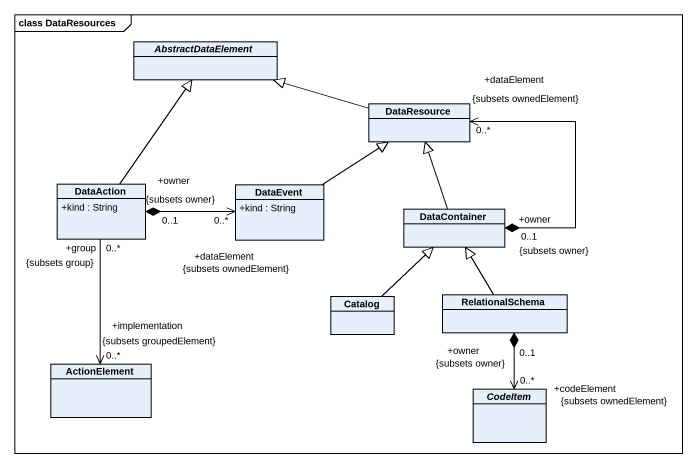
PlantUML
@startuml
mainframe class DataResources
hide circle
hide empty members
skinparam classAttributeIconSize 0
abstract class AbstractDataElement
class DataResource
class DataAction {
  +kind : String
}
class DataEvent {
  +kind : String
}
class DataContainer
class Catalog
class RelationalSchema
class ActionElement
abstract class CodeItem
DataResource -left-|> AbstractDataElement
DataAction -up-|> AbstractDataElement
DataAction "+owner\n0..1\n{subsets owner}" *-right-> "+dataElement\n0..*\n{subsets ownedElement}" DataEvent
DataAction "+group\n0..*\n{subsets group}" --> "+implementation\n0..*\n{subsets groupedElement}" ActionElement
DataEvent -up-|> DataResource
DataContainer "+owner\n0..1\n{subsets owner}" *-up-> "+dataElement\n0..*\n{subsets ownedElement}" DataResource
DataContainer -up-|> DataResource
Catalog -up-|> DataContainer
RelationalSchema -up-|> DataContainer
RelationalSchema "+owner\n0..1\n{subsets owner}" *--> "+codeElement\n0..*\n{subsets ownedElement}" CodeItem
@enduml
